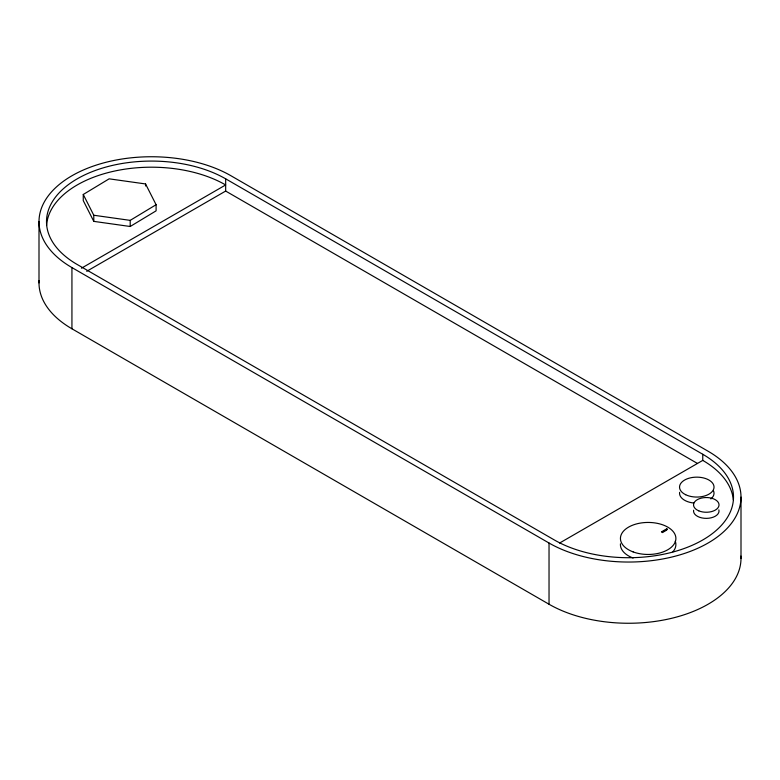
<?xml version="1.0" encoding="UTF-8"?>
<svg xmlns="http://www.w3.org/2000/svg" width="780" height="780" viewBox="0 0 780 780"><rect width="100%" height="100%" fill="white"/><g stroke="black" fill="none" stroke-linecap="round" stroke-linejoin="round"><path stroke-width="1.17" d="M83.255 194.483L109.141 178.834L145.558 183.953L156.097 204.721L156.097 210.844L130.201 226.493L93.785 221.374L83.255 200.606L83.255 194.483L93.785 215.251L93.785 221.374M93.785 215.251L130.201 220.37L156.097 204.721M81.452 268.203L225.664 184.948A104.959 60.596 0 0 0 113.09 171.386A104.959 60.596 0 0 0 46.566 225.537M86.716 271.294L225.664 191.061L697.495 463.476M559.591 543.046L702.76 460.395L702.76 454.272L225.664 178.825A104.959 60.596 0 0 0 77.239 178.825A104.959 60.596 0 0 0 77.239 264.517L554.336 539.965A104.959 60.596 0 0 0 702.76 539.965A104.959 60.596 0 0 0 702.76 454.272M666.764 528.821L661.459 531.882L661.996 532.194L667.29 529.133L666.764 528.821L666.764 530.049L662.347 532.594M71.936 267.579L549.032 543.026A112.457 64.925 0 0 0 708.065 543.026A112.457 64.925 0 0 0 708.065 451.21L230.968 175.763A112.457 64.925 0 0 0 71.936 175.763A112.457 64.925 0 0 0 71.936 267.579L71.936 328.79L549.032 604.237A112.457 64.925 0 0 0 673.374 617.877A112.457 64.925 0 0 0 740.932 556.082M741 497.113L741 558.334M549.032 543.026L549.032 604.237M225.664 178.825L225.664 191.061M145.558 183.953L145.558 185.991M130.201 220.37L130.201 226.493M39 221.666L39 282.886M71.936 328.79A112.457 64.925 0 0 1 39.068 280.634M702.76 460.395A104.959 60.596 0 0 1 733.337 499.863M718.877 509.876A12.743 7.361 0 0 1 706.602 518.368A12.743 7.361 0 0 1 693.605 510.237M713.447 490.669A17.238 9.955 0 0 1 710.882 498.956M693.751 503.022A17.238 9.955 0 0 1 679.614 492.336M675.265 541.193A27.739 16.019 0 0 1 672.906 551.801M633.126 558.032A27.739 16.019 0 0 1 620.451 543.787M698.773 510.842A12.743 7.361 0 0 0 718.955 505.674A12.743 7.361 0 0 0 701.113 498.166A12.743 7.361 0 0 0 698.773 510.842M685.669 494.715A17.238 9.955 0 0 0 713.758 488.855A17.238 9.955 0 0 0 690.924 477.74A17.238 9.955 0 0 0 685.669 494.715M633.126 551.908A27.739 16.019 0 0 0 675.86 539.233A27.739 16.019 0 0 0 635.486 524.209A27.739 16.019 0 0 0 633.126 551.908"/></g></svg>
